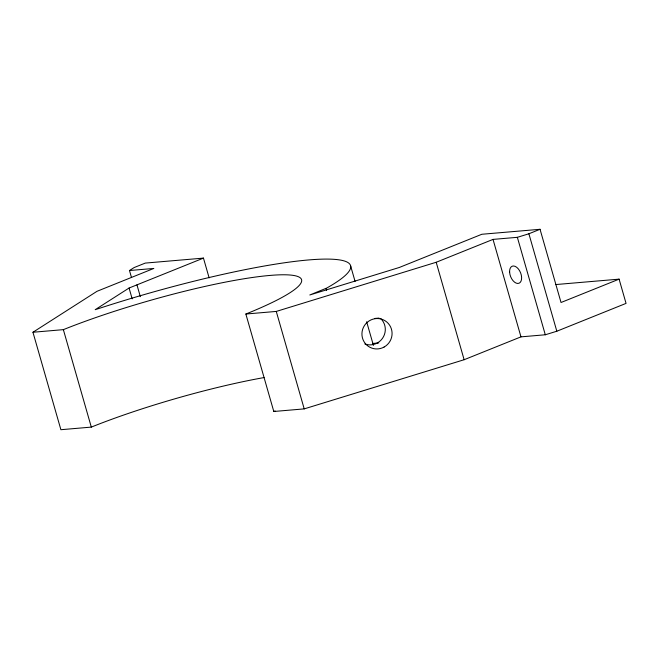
<?xml version="1.0" encoding="UTF-8"?>
<svg xmlns="http://www.w3.org/2000/svg" width="659" height="659" viewBox="0 0 659 659"><rect width="100%" height="100%" fill="white"/><g stroke="black" fill="none" stroke-linecap="round" stroke-linejoin="round"><path stroke-width="0.99" d="M264.07 377.566A152.88 21.805 -16 0 0 91.313 427.106L60.892 429.709L32.95 332.251L96.988 291.311L153.819 268.444L129.485 270.528L131.462 277.414M129.485 270.528L134.107 267.57L145.26 263.089L203.458 258.106L209.134 277.892M203.458 258.106L129.065 288.032L95.209 309.681L102.722 307.251A203.845 29.07 -16 0 1 308.42 259.959A203.845 29.07 -16 0 1 326.699 288.074L309.812 294.977L399.362 267.455L481.836 234.266L540.042 229.291L561.031 302.497L619.098 279.144L626.05 303.387L556.83 331.23L545.298 334.772L520.972 336.856L464.134 359.723L304.211 408.885L273.798 411.488L245.856 314.03A152.88 21.805 -16 0 0 269.968 275.429A152.88 21.805 -16 0 0 63.363 329.648L32.95 332.251M245.856 314.03L276.269 311.427L436.192 262.266L493.023 239.398L517.356 237.322L528.889 233.772L540.042 229.291M555.521 284.581L619.098 279.144M374.897 318.437L378.991 318.083M372.64 343.471L378.777 342.944M528.889 233.772L556.83 331.23M517.356 237.322L545.298 334.772M493.023 239.398L520.972 336.856M436.192 262.266L464.134 359.723M350.555 265.651L355.077 281.401M366.651 321.765L373.422 345.39M325.966 288.477L326.534 290.446M276.269 311.427L304.211 408.885M136.957 284.861L140.342 296.674M129.065 288.032L132.171 298.865M63.363 329.648L91.313 427.106M275.132 410.944A152.88 21.805 -16 0 1 273.798 411.488M380.713 318.561A15.289 15 -59 0 1 364.864 343.982M384.098 347.046A15.289 15 -59 0 0 384.98 320.702A15.289 15 -59 0 0 361.939 333.487A15.289 15 -59 0 0 384.098 347.046M509.613 272.183A9.177 5.338 68.1 0 0 519.028 283.238A9.177 5.338 68.1 0 0 518.205 268.757A9.177 5.338 68.1 0 0 509.613 272.183"/></g></svg>
